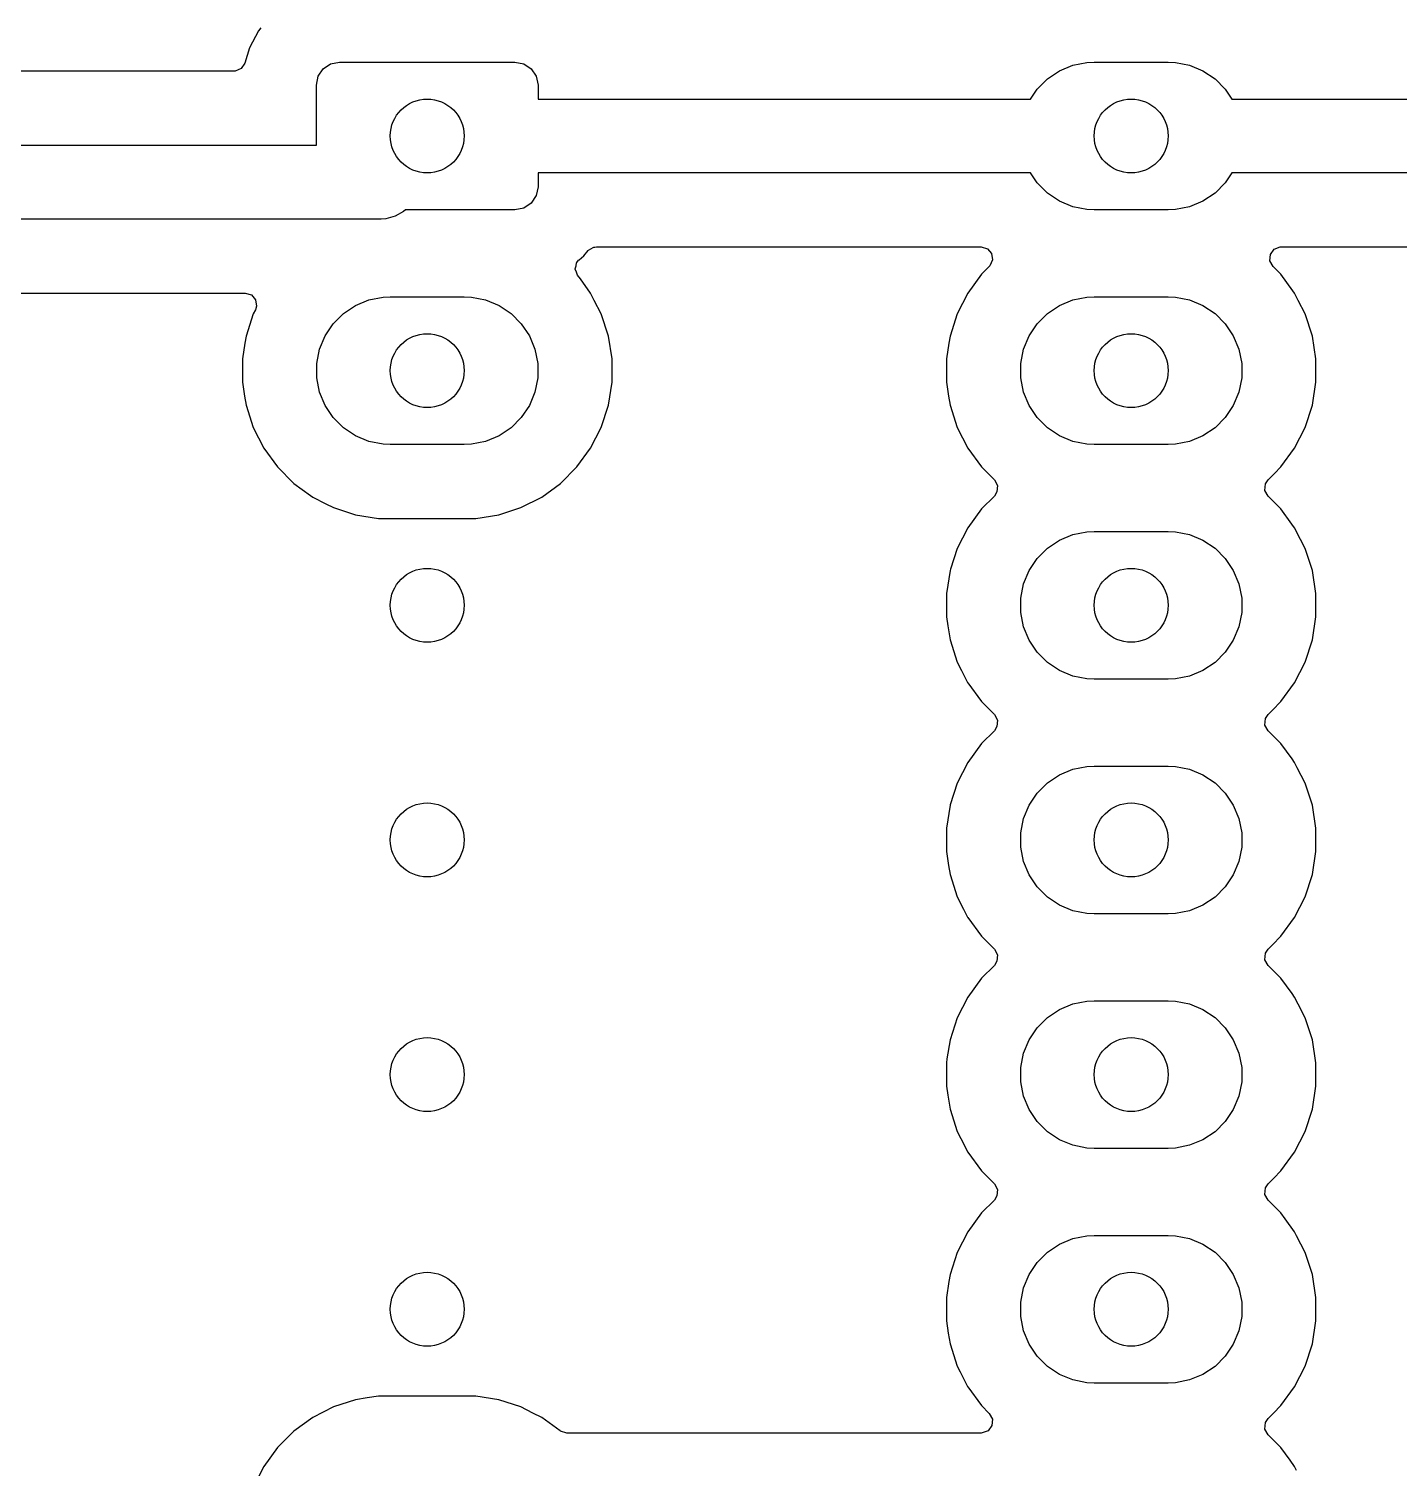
# Model space of a CAD drawing. Extents: x 44.5 to 133, y -119 to -55.5.
# Drawn here: x 59.88 to 74.71, y -101.88 to -86.3 of the extents above; entities that cross this region are included whole.
import ezdxf

# ---------------------------------------------------------------- set-up
doc = ezdxf.new("R2010")
doc.units = 0
doc.layers.add('BLACK', color=7, linetype='CONTINUOUS')

msp = doc.modelspace()

# ---------------------------------------------------------------- linework, layer by layer
at = {"layer": 'BLACK', "linetype": 'CONTINUOUS'}
for p, q in [((62.389863, -86.289982), (62.362315, -86.32355)), ((62.329891, -86.384211), (62.264769, -86.506043)), ((62.362315, -86.32355), (62.329891, -86.384211)), ((62.264769, -86.506043), (62.21458, -86.671495)), ((62.095919, -86.7595), (53.143707, -86.7595)), ((62.11247, -86.75839), (62.095919, -86.7595)), ((62.176282, -86.729934), (62.11247, -86.75839)), ((62.21458, -86.671495), (62.176282, -86.729934)), ((63.00903, -86.814329), (63.063223, -86.733223)), ((63.063223, -86.733223), (63.144329, -86.67903)), ((63.144329, -86.67903), (63.24, -86.66)), ((63.24, -86.66), (65.14, -86.66)), ((65.14, -86.66), (65.235671, -86.67903)), ((65.235671, -86.67903), (65.316777, -86.733223)), ((65.316777, -86.733223), (65.37097, -86.814329)), ((70.902485, -86.841592), (71.032883, -86.754463)), ((71.032883, -86.754463), (71.177772, -86.694448)), ((71.177772, -86.694448), (71.331586, -86.663852)), ((71.331586, -86.663852), (71.41, -86.66)), ((71.41, -86.66), (72.21, -86.66)), ((72.21, -86.66), (72.288414, -86.663852)), ((72.288414, -86.663852), (72.442228, -86.694448)), ((72.442228, -86.694448), (72.587117, -86.754463)), ((72.587117, -86.754463), (72.717515, -86.841592)), ((62.99, -86.91), (63.00903, -86.814329)), ((62.99, -87.56), (62.99, -86.91)), ((65.37097, -86.814329), (65.39, -86.91)), ((65.39, -86.91), (65.39, -87.06)), ((70.791592, -86.952485), (70.902485, -86.841592)), ((72.717515, -86.841592), (72.828408, -86.952485)), ((65.39, -87.06), (69.4083, -87.06)), ((69.4083, -87.06), (70.719753, -87.06)), ((70.719753, -87.06), (70.791592, -86.952485)), ((72.828408, -86.952485), (72.900247, -87.06)), ((72.900247, -87.06), (74.2117, -87.06)), ((74.2117, -87.06), (82.18, -87.06)), ((53.5517, -87.56), (62.99, -87.56)), ((69.4083, -87.86), (65.39, -87.86)), ((65.39, -87.86), (65.39, -88.01)), ((70.719753, -87.86), (69.4083, -87.86)), ((70.791592, -87.967515), (70.719753, -87.86)), ((72.900247, -87.86), (72.828408, -87.967515)), ((74.2117, -87.86), (72.900247, -87.86)), ((82.18, -87.86), (74.2117, -87.86)), ((65.39, -88.01), (65.37097, -88.105671)), ((70.902485, -88.078408), (70.791592, -87.967515)), ((72.828408, -87.967515), (72.717515, -88.078408)), ((65.316777, -88.186777), (65.235671, -88.24097)), ((65.37097, -88.105671), (65.316777, -88.186777)), ((71.032883, -88.165537), (70.902485, -88.078408)), ((71.177772, -88.225552), (71.032883, -88.165537)), ((72.587117, -88.165537), (72.442228, -88.225552)), ((72.717515, -88.078408), (72.587117, -88.165537)), ((63.843074, -88.329552), (63.74221, -88.356578)), ((63.933505, -88.277341), (63.843074, -88.329552)), ((63.953279, -88.26), (63.933505, -88.277341)), ((65.14, -88.26), (63.953279, -88.26)), ((65.235671, -88.24097), (65.14, -88.26)), ((71.331586, -88.256148), (71.177772, -88.225552)), ((71.41, -88.26), (71.331586, -88.256148)), ((72.21, -88.26), (71.41, -88.26)), ((72.288414, -88.256148), (72.21, -88.26)), ((72.442228, -88.225552), (72.288414, -88.256148)), ((63.69, -88.36), (53.5517, -88.36)), ((63.74221, -88.356578), (63.69, -88.36)), ((65.808641, -88.831058), (65.828779, -88.804506)), ((65.828779, -88.804506), (65.833153, -88.800116)), ((65.833153, -88.800116), (65.88641, -88.75641)), ((65.88641, -88.75641), (65.931708, -88.701213)), ((65.931708, -88.701213), (65.935934, -88.696973)), ((65.935934, -88.696973), (65.961533, -88.682935)), ((65.961533, -88.682935), (65.985661, -88.666501)), ((65.985661, -88.666501), (65.993861, -88.665209)), ((65.993861, -88.665209), (65.997198, -88.66338)), ((65.997198, -88.66338), (66.002937, -88.66378)), ((66.002937, -88.66378), (66.023769, -88.6605)), ((66.023769, -88.6605), (69.313819, -88.6605)), ((69.313819, -88.6605), (70.186689, -88.6605)), ((70.186689, -88.6605), (70.253728, -88.680185)), ((70.253728, -88.680185), (70.299483, -88.732989)), ((70.309427, -88.802147), (70.280402, -88.865703)), ((70.299483, -88.732989), (70.309427, -88.802147)), ((73.312145, -88.810858), (73.317129, -88.741166)), ((73.317129, -88.741166), (73.359001, -88.685233)), ((73.359001, -88.685233), (73.424465, -88.660816)), ((73.424465, -88.660816), (73.433311, -88.6605)), ((73.433311, -88.6605), (74.117219, -88.6605)), ((74.117219, -88.6605), (78.421874, -88.6605)), ((65.792816, -88.899112), (65.800517, -88.865992)), ((65.793163, -88.900086), (65.792816, -88.899112)), ((65.792946, -88.901097), (65.793163, -88.900086)), ((65.804873, -88.932904), (65.792946, -88.901097)), ((65.800517, -88.865992), (65.807677, -88.832798)), ((65.816296, -88.964918), (65.804873, -88.932904)), ((65.807677, -88.832798), (65.808455, -88.831856)), ((65.808455, -88.831856), (65.808641, -88.831058)), ((65.847398, -89.007726), (65.816296, -88.964918)), ((70.189201, -88.95735), (70.041132, -89.161151)), ((70.189205, -88.957345), (70.189201, -88.95735)), ((70.27437, -88.872181), (70.189205, -88.957345)), ((70.280402, -88.865703), (70.27437, -88.872181)), ((73.34563, -88.872181), (73.312145, -88.810858)), ((73.430794, -88.957345), (73.34563, -88.872181)), ((73.430798, -88.95735), (73.430794, -88.957345)), ((73.559952, -89.135117), (73.430798, -88.95735)), ((65.95887, -89.161155), (65.847398, -89.007726)), ((53.457219, -89.1605), (62.219114, -89.1605)), ((62.219114, -89.1605), (62.286153, -89.180185)), ((62.286153, -89.180185), (62.331908, -89.232989)), ((62.331908, -89.232989), (62.341852, -89.302147)), ((63.412883, -89.294463), (63.557772, -89.234448)), ((63.557772, -89.234448), (63.711586, -89.203852)), ((63.711586, -89.203852), (63.79, -89.2)), ((63.79, -89.2), (64.59, -89.2)), ((64.59, -89.2), (64.668414, -89.203852)), ((64.668414, -89.203852), (64.822228, -89.234448)), ((64.822228, -89.234448), (64.967117, -89.294463)), ((65.998639, -89.239207), (65.95887, -89.161155)), ((66.073239, -89.385616), (65.998639, -89.239207)), ((70.041132, -89.161151), (69.92676, -89.385616)), ((71.032883, -89.294463), (71.177772, -89.234448)), ((71.177772, -89.234448), (71.331586, -89.203852)), ((71.331586, -89.203852), (71.41, -89.2)), ((71.41, -89.2), (72.21, -89.2)), ((72.21, -89.2), (72.288414, -89.203852)), ((72.288414, -89.203852), (72.442228, -89.234448)), ((72.442228, -89.234448), (72.587117, -89.294463)), ((73.57887, -89.161155), (73.559952, -89.135117)), ((73.618639, -89.239207), (73.57887, -89.161155)), ((73.693239, -89.385616), (73.618639, -89.239207)), ((62.30676, -89.385616), (62.22891, -89.625214)), ((62.329599, -89.340795), (62.30676, -89.385616)), ((62.341852, -89.302147), (62.329599, -89.340795)), ((63.171592, -89.492485), (63.282485, -89.381592)), ((63.282485, -89.381592), (63.412883, -89.294463)), ((64.967117, -89.294463), (65.097515, -89.381592)), ((65.097515, -89.381592), (65.208408, -89.492485)), ((66.073239, -89.385618), (66.073239, -89.385616)), ((66.073241, -89.385621), (66.073239, -89.385618)), ((66.15109, -89.625215), (66.073241, -89.385621)), ((69.92676, -89.385616), (69.84891, -89.625214)), ((70.791592, -89.492485), (70.902485, -89.381592)), ((70.902485, -89.381592), (71.032883, -89.294463)), ((72.587117, -89.294463), (72.717515, -89.381592)), ((72.717515, -89.381592), (72.828408, -89.492485)), ((73.693239, -89.385618), (73.693239, -89.385616)), ((73.693241, -89.385621), (73.693239, -89.385618)), ((73.77109, -89.625215), (73.693241, -89.385621)), ((63.084463, -89.622883), (63.171592, -89.492485)), ((65.208408, -89.492485), (65.295537, -89.622883)), ((70.704463, -89.622883), (70.791592, -89.492485)), ((72.828408, -89.492485), (72.915537, -89.622883)), ((62.216421, -89.704066), (62.1895, -89.874038)), ((62.22891, -89.625214), (62.216421, -89.704066)), ((63.024448, -89.767772), (63.084463, -89.622883)), ((65.295537, -89.622883), (65.355552, -89.767772)), ((66.1905, -89.874038), (66.15109, -89.625215)), ((69.836421, -89.704066), (69.8095, -89.874038)), ((69.84891, -89.625214), (69.836421, -89.704066)), ((70.644448, -89.767772), (70.704463, -89.622883)), ((72.915537, -89.622883), (72.975552, -89.767772)), ((73.8105, -89.874038), (73.77109, -89.625215)), ((62.1895, -89.874038), (62.1895, -90.125962)), ((62.993852, -89.921586), (63.024448, -89.767772)), ((65.355552, -89.767772), (65.386148, -89.921586)), ((66.1905, -90.125962), (66.1905, -89.874038)), ((69.8095, -89.874038), (69.8095, -90.125962)), ((70.613852, -89.921586), (70.644448, -89.767772)), ((72.975552, -89.767772), (73.006148, -89.921586)), ((73.8105, -90.125962), (73.8105, -89.874038)), ((62.993852, -90.078414), (62.993852, -89.921586)), ((65.386148, -89.921586), (65.386148, -90.078414)), ((70.613852, -90.078414), (70.613852, -89.921586)), ((73.006148, -89.921586), (73.006148, -90.078414)), ((62.1895, -90.125962), (62.21353, -90.277681)), ((63.024448, -90.232228), (62.993852, -90.078414)), ((65.386148, -90.078414), (65.355552, -90.232228)), ((66.15109, -90.374785), (66.1905, -90.125962)), ((69.8095, -90.125962), (69.83353, -90.277681)), ((70.644448, -90.232228), (70.613852, -90.078414)), ((73.006148, -90.078414), (72.975552, -90.232228)), ((73.77109, -90.374785), (73.8105, -90.125962)), ((62.21353, -90.277681), (62.22891, -90.374785)), ((63.084463, -90.377117), (63.024448, -90.232228)), ((65.355552, -90.232228), (65.295537, -90.377117)), ((69.83353, -90.277681), (69.84891, -90.374785)), ((70.704463, -90.377117), (70.644448, -90.232228)), ((72.975552, -90.232228), (72.915537, -90.377117)), ((62.22891, -90.374785), (62.30676, -90.614383)), ((63.171592, -90.507515), (63.084463, -90.377117)), ((63.282485, -90.618408), (63.171592, -90.507515)), ((65.208408, -90.507515), (65.097515, -90.618408)), ((65.295537, -90.377117), (65.208408, -90.507515)), ((66.073241, -90.614379), (66.15109, -90.374785)), ((69.84891, -90.374785), (69.92676, -90.614383)), ((70.791592, -90.507515), (70.704463, -90.377117)), ((70.902485, -90.618408), (70.791592, -90.507515)), ((72.828408, -90.507515), (72.717515, -90.618408)), ((72.915537, -90.377117), (72.828408, -90.507515)), ((73.693241, -90.614379), (73.77109, -90.374785)), ((62.30676, -90.614383), (62.421132, -90.838848)), ((63.412883, -90.705537), (63.282485, -90.618408)), ((65.097515, -90.618408), (64.967117, -90.705537)), ((65.95887, -90.838845), (66.073241, -90.614379)), ((69.92676, -90.614383), (70.041132, -90.838848)), ((71.032883, -90.705537), (70.902485, -90.618408)), ((72.717515, -90.618408), (72.587117, -90.705537)), ((73.57887, -90.838845), (73.693241, -90.614379)), ((63.557772, -90.765552), (63.412883, -90.705537)), ((63.711586, -90.796148), (63.557772, -90.765552)), ((63.79, -90.8), (63.711586, -90.796148)), ((64.59, -90.8), (63.79, -90.8)), ((64.668414, -90.796148), (64.59, -90.8)), ((64.822228, -90.765552), (64.668414, -90.796148)), ((64.967117, -90.705537), (64.822228, -90.765552)), ((71.177772, -90.765552), (71.032883, -90.705537)), ((71.331586, -90.796148), (71.177772, -90.765552)), ((71.41, -90.8), (71.331586, -90.796148)), ((72.21, -90.8), (71.41, -90.8)), ((72.288414, -90.796148), (72.21, -90.8)), ((72.442228, -90.765552), (72.288414, -90.796148)), ((72.587117, -90.705537), (72.442228, -90.765552)), ((62.421132, -90.838848), (62.569201, -91.042649)), ((65.810793, -91.042656), (65.95887, -90.838845)), ((70.041132, -90.838848), (70.189201, -91.042649)), ((73.430793, -91.042656), (73.57887, -90.838845)), ((62.569201, -91.042649), (62.569205, -91.042654)), ((62.569205, -91.042654), (62.747345, -91.220794)), ((65.632656, -91.220793), (65.810793, -91.042656)), ((70.189201, -91.042649), (70.189205, -91.042654)), ((70.189205, -91.042654), (70.32887, -91.182319)), ((73.29113, -91.182319), (73.360904, -91.112545)), ((73.360904, -91.112545), (73.430793, -91.042656)), ((62.747345, -91.220794), (62.74735, -91.220798)), ((62.74735, -91.220798), (62.925117, -91.349952)), ((65.428845, -91.36887), (65.632656, -91.220793)), ((70.32887, -91.182319), (70.362355, -91.243642)), ((70.362355, -91.243642), (70.357371, -91.313334)), ((73.257645, -91.296358), (73.262629, -91.226666)), ((73.29113, -91.357681), (73.257645, -91.296358)), ((73.262629, -91.226666), (73.29113, -91.182319)), ((62.925117, -91.349952), (62.951155, -91.36887)), ((62.951155, -91.36887), (63.094184, -91.441747)), ((63.094184, -91.441747), (63.175616, -91.483239)), ((65.204379, -91.483241), (65.428845, -91.36887)), ((70.32887, -91.357681), (70.189205, -91.497345)), ((70.357371, -91.313334), (70.32887, -91.357681)), ((73.430794, -91.497345), (73.29113, -91.357681)), ((63.175616, -91.483239), (63.175618, -91.483239)), ((63.175618, -91.483239), (63.175621, -91.483241)), ((63.175621, -91.483241), (63.415215, -91.56109)), ((63.415215, -91.56109), (63.664038, -91.6005)), ((63.664038, -91.6005), (63.664039, -91.6005)), ((63.664039, -91.6005), (64.715961, -91.6005)), ((64.715961, -91.6005), (64.715962, -91.6005)), ((64.715962, -91.6005), (64.964785, -91.56109)), ((64.964785, -91.56109), (65.204379, -91.483241)), ((70.189201, -91.49735), (70.041132, -91.701151)), ((70.189205, -91.497345), (70.189201, -91.49735)), ((73.430798, -91.49735), (73.430794, -91.497345)), ((73.550316, -91.661854), (73.430798, -91.49735)), ((70.041132, -91.701151), (69.92676, -91.925616)), ((71.177772, -91.774448), (71.331586, -91.743852)), ((71.331586, -91.743852), (71.41, -91.74)), ((71.41, -91.74), (72.21, -91.74)), ((72.21, -91.74), (72.288414, -91.743852)), ((72.288414, -91.743852), (72.442228, -91.774448)), ((73.57887, -91.701155), (73.550316, -91.661854)), ((73.64404, -91.829059), (73.57887, -91.701155)), ((69.92676, -91.925616), (69.853758, -92.150293)), ((70.791592, -92.032485), (70.902485, -91.921592)), ((70.902485, -91.921592), (71.032883, -91.834463)), ((71.032883, -91.834463), (71.177772, -91.774448)), ((72.442228, -91.774448), (72.587117, -91.834463)), ((72.587117, -91.834463), (72.717515, -91.921592)), ((72.717515, -91.921592), (72.828408, -92.032485)), ((73.693239, -91.925616), (73.64404, -91.829059)), ((73.693239, -91.925618), (73.693239, -91.925616)), ((73.693241, -91.925621), (73.693239, -91.925618)), ((73.77109, -92.165215), (73.693241, -91.925621)), ((70.704463, -92.162883), (70.791592, -92.032485)), ((72.828408, -92.032485), (72.915537, -92.162883)), ((69.84891, -92.165215), (69.8095, -92.414038)), ((69.853758, -92.150293), (69.84891, -92.165215)), ((70.644448, -92.307772), (70.704463, -92.162883)), ((72.915537, -92.162883), (72.975552, -92.307772)), ((73.8105, -92.414038), (73.77109, -92.165215)), ((70.613852, -92.461586), (70.644448, -92.307772)), ((72.975552, -92.307772), (73.006148, -92.461586)), ((69.8095, -92.414038), (69.8095, -92.665962)), ((70.613852, -92.618414), (70.613852, -92.461586)), ((73.006148, -92.461586), (73.006148, -92.618414)), ((73.8105, -92.665962), (73.8105, -92.414038)), ((69.8095, -92.665962), (69.824898, -92.763181)), ((70.644448, -92.772228), (70.613852, -92.618414)), ((73.006148, -92.618414), (72.975552, -92.772228)), ((73.77109, -92.914785), (73.8105, -92.665962)), ((69.824898, -92.763181), (69.84891, -92.914785)), ((70.704463, -92.917117), (70.644448, -92.772228)), ((72.975552, -92.772228), (72.915537, -92.917117)), ((69.84891, -92.914785), (69.92676, -93.154383)), ((70.791592, -93.047515), (70.704463, -92.917117)), ((72.915537, -92.917117), (72.828408, -93.047515)), ((73.693241, -93.154379), (73.77109, -92.914785)), ((69.92676, -93.154383), (69.973153, -93.245433)), ((70.902485, -93.158408), (70.791592, -93.047515)), ((71.032883, -93.245537), (70.902485, -93.158408)), ((72.717515, -93.158408), (72.587117, -93.245537)), ((72.828408, -93.047515), (72.717515, -93.158408)), ((73.57887, -93.378845), (73.693241, -93.154379)), ((69.973153, -93.245433), (70.039061, -93.374785)), ((71.177772, -93.305552), (71.032883, -93.245537)), ((71.331586, -93.336148), (71.177772, -93.305552)), ((72.442228, -93.305552), (72.288414, -93.336148)), ((72.587117, -93.245537), (72.442228, -93.305552)), ((70.039061, -93.374785), (70.041132, -93.378848)), ((70.041132, -93.378848), (70.189201, -93.582649)), ((71.41, -93.34), (71.331586, -93.336148)), ((72.21, -93.34), (71.41, -93.34)), ((72.288414, -93.336148), (72.21, -93.34)), ((73.430793, -93.582656), (73.57887, -93.378845)), ((70.189201, -93.582649), (70.189205, -93.582654)), ((70.189205, -93.582654), (70.32887, -93.722319)), ((73.339877, -93.673572), (73.430793, -93.582656)), ((70.32887, -93.722319), (70.362355, -93.783642)), ((70.362355, -93.783642), (70.357371, -93.853334)), ((73.257645, -93.836358), (73.262629, -93.766666)), ((73.262629, -93.766666), (73.29113, -93.722319)), ((73.29113, -93.722319), (73.339877, -93.673572)), ((70.32887, -93.897681), (70.189205, -94.037345)), ((70.357371, -93.853334), (70.32887, -93.897681)), ((73.29113, -93.897681), (73.257645, -93.836358)), ((73.430794, -94.037345), (73.29113, -93.897681)), ((70.189201, -94.03735), (70.041132, -94.241151)), ((70.189205, -94.037345), (70.189201, -94.03735)), ((73.430798, -94.03735), (73.430794, -94.037345)), ((73.551392, -94.203334), (73.430798, -94.03735)), ((70.041132, -94.241151), (69.92676, -94.465616)), ((73.57887, -94.241155), (73.551392, -94.203334)), ((73.608308, -94.298931), (73.57887, -94.241155)), ((70.902485, -94.461592), (71.032883, -94.374463)), ((71.032883, -94.374463), (71.177772, -94.314448)), ((71.177772, -94.314448), (71.331586, -94.283852)), ((71.331586, -94.283852), (71.41, -94.28)), ((71.41, -94.28), (72.21, -94.28)), ((72.21, -94.28), (72.288414, -94.283852)), ((72.288414, -94.283852), (72.442228, -94.314448)), ((72.442228, -94.314448), (72.587117, -94.374463)), ((72.587117, -94.374463), (72.717515, -94.461592)), ((73.693239, -94.465616), (73.608308, -94.298931)), ((69.92676, -94.465616), (69.85023, -94.701151)), ((70.704463, -94.702883), (70.791592, -94.572485)), ((70.791592, -94.572485), (70.902485, -94.461592)), ((72.717515, -94.461592), (72.828408, -94.572485)), ((72.828408, -94.572485), (72.915537, -94.702883)), ((73.693239, -94.465618), (73.693239, -94.465616)), ((73.693241, -94.465621), (73.693239, -94.465618)), ((73.77109, -94.705215), (73.693241, -94.465621)), ((69.84891, -94.705215), (69.8095, -94.954038)), ((69.85023, -94.701151), (69.84891, -94.705215)), ((70.644448, -94.847772), (70.704463, -94.702883)), ((72.915537, -94.702883), (72.975552, -94.847772)), ((73.8105, -94.954038), (73.77109, -94.705215)), ((70.613852, -95.001586), (70.644448, -94.847772)), ((72.975552, -94.847772), (73.006148, -95.001586)), ((69.8095, -94.954038), (69.8095, -95.205962)), ((70.613852, -95.158414), (70.613852, -95.001586)), ((73.006148, -95.001586), (73.006148, -95.158414)), ((73.8105, -95.205962), (73.8105, -94.954038)), ((70.644448, -95.312228), (70.613852, -95.158414)), ((73.006148, -95.158414), (72.975552, -95.312228)), ((69.8095, -95.205962), (69.83353, -95.357681)), ((70.704463, -95.457117), (70.644448, -95.312228)), ((72.975552, -95.312228), (72.915537, -95.457117)), ((73.77109, -95.454785), (73.8105, -95.205962)), ((69.83353, -95.357681), (69.84891, -95.454785)), ((69.84891, -95.454785), (69.92676, -95.694383)), ((70.791592, -95.587515), (70.704463, -95.457117)), ((72.915537, -95.457117), (72.828408, -95.587515)), ((73.693241, -95.694379), (73.77109, -95.454785)), ((70.902485, -95.698408), (70.791592, -95.587515)), ((72.828408, -95.587515), (72.717515, -95.698408)), ((69.92676, -95.694383), (69.994922, -95.828156)), ((71.032883, -95.785537), (70.902485, -95.698408)), ((71.177772, -95.845552), (71.032883, -95.785537)), ((72.587117, -95.785537), (72.442228, -95.845552)), ((72.717515, -95.698408), (72.587117, -95.785537)), ((73.57887, -95.918845), (73.693241, -95.694379)), ((69.994922, -95.828156), (70.039061, -95.914785)), ((70.039061, -95.914785), (70.041132, -95.918848)), ((70.041132, -95.918848), (70.189201, -96.122649)), ((71.331586, -95.876148), (71.177772, -95.845552)), ((71.41, -95.88), (71.331586, -95.876148)), ((72.21, -95.88), (71.41, -95.88)), ((72.288414, -95.876148), (72.21, -95.88)), ((72.442228, -95.845552), (72.288414, -95.876148)), ((73.430793, -96.122656), (73.57887, -95.918845)), ((70.189201, -96.122649), (70.189205, -96.122654)), ((70.189205, -96.122654), (70.32887, -96.262319)), ((73.339877, -96.213572), (73.430793, -96.122656)), ((70.32887, -96.262319), (70.362355, -96.323642)), ((73.262629, -96.306666), (73.29113, -96.262319)), ((73.29113, -96.262319), (73.339877, -96.213572)), ((70.32887, -96.437681), (70.189205, -96.577345)), ((70.357371, -96.393334), (70.32887, -96.437681)), ((70.362355, -96.323642), (70.357371, -96.393334)), ((73.257645, -96.376358), (73.262629, -96.306666)), ((73.29113, -96.437681), (73.257645, -96.376358)), ((73.430794, -96.577345), (73.29113, -96.437681)), ((70.189201, -96.57735), (70.041132, -96.781151)), ((70.189205, -96.577345), (70.189201, -96.57735)), ((73.430798, -96.57735), (73.430794, -96.577345)), ((73.551392, -96.743334), (73.430798, -96.57735)), ((73.57887, -96.781155), (73.551392, -96.743334)), ((70.041132, -96.781151), (69.92676, -97.005616)), ((71.032883, -96.914463), (71.177772, -96.854448)), ((71.177772, -96.854448), (71.331586, -96.823852)), ((71.331586, -96.823852), (71.41, -96.82)), ((71.41, -96.82), (72.21, -96.82)), ((72.21, -96.82), (72.288414, -96.823852)), ((72.288414, -96.823852), (72.442228, -96.854448)), ((72.442228, -96.854448), (72.587117, -96.914463)), ((73.618639, -96.859207), (73.57887, -96.781155)), ((73.693239, -97.005616), (73.618639, -96.859207)), ((69.92676, -97.005616), (69.84891, -97.245214)), ((70.791592, -97.112485), (70.902485, -97.001592)), ((70.902485, -97.001592), (71.032883, -96.914463)), ((72.587117, -96.914463), (72.717515, -97.001592)), ((72.717515, -97.001592), (72.828408, -97.112485)), ((73.693239, -97.005618), (73.693239, -97.005616)), ((73.693241, -97.005621), (73.693239, -97.005618)), ((73.77109, -97.245215), (73.693241, -97.005621)), ((70.704463, -97.242883), (70.791592, -97.112485)), ((72.828408, -97.112485), (72.915537, -97.242883)), ((69.84891, -97.245214), (69.816348, -97.4508)), ((70.644448, -97.387772), (70.704463, -97.242883)), ((72.915537, -97.242883), (72.975552, -97.387772)), ((73.8105, -97.494038), (73.77109, -97.245215)), ((69.816348, -97.4508), (69.8095, -97.494038)), ((69.8095, -97.494038), (69.8095, -97.745962)), ((70.613852, -97.541586), (70.644448, -97.387772)), ((72.975552, -97.387772), (73.006148, -97.541586)), ((73.8105, -97.745962), (73.8105, -97.494038)), ((70.613852, -97.698414), (70.613852, -97.541586)), ((73.006148, -97.541586), (73.006148, -97.698414)), ((69.8095, -97.745962), (69.824898, -97.843181)), ((69.824898, -97.843181), (69.84891, -97.994785)), ((70.644448, -97.852228), (70.613852, -97.698414)), ((73.006148, -97.698414), (72.975552, -97.852228)), ((73.77109, -97.994785), (73.8105, -97.745962)), ((69.84891, -97.994785), (69.92676, -98.234383)), ((70.704463, -97.997117), (70.644448, -97.852228)), ((70.791592, -98.127515), (70.704463, -97.997117)), ((72.915537, -97.997117), (72.828408, -98.127515)), ((72.975552, -97.852228), (72.915537, -97.997117)), ((73.693241, -98.234379), (73.77109, -97.994785)), ((70.902485, -98.238408), (70.791592, -98.127515)), ((72.828408, -98.127515), (72.717515, -98.238408)), ((69.92676, -98.234383), (70.005413, -98.388747)), ((71.032883, -98.325537), (70.902485, -98.238408)), ((72.717515, -98.238408), (72.587117, -98.325537)), ((73.57887, -98.458845), (73.693241, -98.234379)), ((70.005413, -98.388747), (70.039061, -98.454785)), ((70.039061, -98.454785), (70.041132, -98.458848)), ((70.041132, -98.458848), (70.189201, -98.662649)), ((71.177772, -98.385552), (71.032883, -98.325537)), ((71.331586, -98.416148), (71.177772, -98.385552)), ((71.41, -98.42), (71.331586, -98.416148)), ((72.21, -98.42), (71.41, -98.42)), ((72.288414, -98.416148), (72.21, -98.42)), ((72.442228, -98.385552), (72.288414, -98.416148)), ((72.587117, -98.325537), (72.442228, -98.385552)), ((73.430793, -98.662656), (73.57887, -98.458845)), ((70.189201, -98.662649), (70.189205, -98.662654)), ((70.189205, -98.662654), (70.32887, -98.802319)), ((73.29113, -98.802319), (73.352821, -98.740628)), ((73.352821, -98.740628), (73.430793, -98.662656)), ((70.32887, -98.802319), (70.362355, -98.863642)), ((70.357371, -98.933334), (70.32887, -98.977681)), ((70.362355, -98.863642), (70.357371, -98.933334)), ((73.257645, -98.916358), (73.262629, -98.846666)), ((73.29113, -98.977681), (73.257645, -98.916358)), ((73.262629, -98.846666), (73.29113, -98.802319)), ((70.32887, -98.977681), (70.189205, -99.117345)), ((73.430794, -99.117345), (73.29113, -98.977681)), ((70.189201, -99.11735), (70.041132, -99.321151)), ((70.189205, -99.117345), (70.189201, -99.11735)), ((73.430798, -99.11735), (73.430794, -99.117345)), ((73.477107, -99.18109), (73.430798, -99.11735)), ((73.57887, -99.321155), (73.477107, -99.18109)), ((70.041132, -99.321151), (69.92676, -99.545616)), ((71.032883, -99.454463), (71.177772, -99.394448)), ((71.177772, -99.394448), (71.331586, -99.363852)), ((71.331586, -99.363852), (71.41, -99.36)), ((71.41, -99.36), (72.21, -99.36)), ((72.21, -99.36), (72.288414, -99.363852)), ((72.288414, -99.363852), (72.442228, -99.394448)), ((72.442228, -99.394448), (72.587117, -99.454463)), ((73.600518, -99.363642), (73.57887, -99.321155)), ((73.693239, -99.545616), (73.600518, -99.363642)), ((69.92676, -99.545616), (69.84891, -99.785214)), ((70.791592, -99.652485), (70.902485, -99.541592)), ((70.902485, -99.541592), (71.032883, -99.454463)), ((72.587117, -99.454463), (72.717515, -99.541592)), ((72.717515, -99.541592), (72.828408, -99.652485)), ((73.693239, -99.545618), (73.693239, -99.545616)), ((73.693241, -99.545621), (73.693239, -99.545618)), ((73.77109, -99.785215), (73.693241, -99.545621)), ((70.704463, -99.782883), (70.791592, -99.652485)), ((72.828408, -99.652485), (72.915537, -99.782883)), ((69.837075, -99.85994), (69.8095, -100.034038)), ((69.84891, -99.785214), (69.837075, -99.85994)), ((70.644448, -99.927772), (70.704463, -99.782883)), ((72.915537, -99.782883), (72.975552, -99.927772)), ((73.8105, -100.034038), (73.77109, -99.785215)), ((70.613852, -100.081586), (70.644448, -99.927772)), ((72.975552, -99.927772), (73.006148, -100.081586)), ((69.8095, -100.034038), (69.8095, -100.285962)), ((70.613852, -100.238414), (70.613852, -100.081586)), ((73.006148, -100.081586), (73.006148, -100.238414)), ((73.8105, -100.285962), (73.8105, -100.034038)), ((69.8095, -100.285962), (69.830651, -100.4195)), ((70.644448, -100.392228), (70.613852, -100.238414)), ((73.006148, -100.238414), (72.975552, -100.392228)), ((73.77109, -100.534785), (73.8105, -100.285962)), ((69.830651, -100.4195), (69.84891, -100.534785)), ((70.704463, -100.537117), (70.644448, -100.392228)), ((72.975552, -100.392228), (72.915537, -100.537117)), ((69.84891, -100.534785), (69.92676, -100.774383)), ((70.791592, -100.667515), (70.704463, -100.537117)), ((72.915537, -100.537117), (72.828408, -100.667515)), ((73.693241, -100.774379), (73.77109, -100.534785)), ((69.92676, -100.774383), (69.959137, -100.837925)), ((70.902485, -100.778408), (70.791592, -100.667515)), ((71.032883, -100.865537), (70.902485, -100.778408)), ((72.717515, -100.778408), (72.587117, -100.865537)), ((72.828408, -100.667515), (72.717515, -100.778408)), ((73.57887, -100.998845), (73.693241, -100.774379)), ((69.959137, -100.837925), (70.039061, -100.994785)), ((71.177772, -100.925552), (71.032883, -100.865537)), ((71.331586, -100.956148), (71.177772, -100.925552)), ((71.41, -100.96), (71.331586, -100.956148)), ((72.21, -100.96), (71.41, -100.96)), ((72.288414, -100.956148), (72.21, -100.96)), ((72.442228, -100.925552), (72.288414, -100.956148)), ((72.587117, -100.865537), (72.442228, -100.925552)), ((63.539626, -101.119205), (63.415214, -101.13891)), ((63.664038, -101.0995), (63.539626, -101.119205)), ((64.715962, -101.0995), (63.664038, -101.0995)), ((64.964785, -101.13891), (64.715962, -101.0995)), ((70.039061, -100.994785), (70.041132, -100.998848)), ((70.041132, -100.998848), (70.189201, -101.202649)), ((73.430793, -101.202656), (73.57887, -100.998845)), ((63.175616, -101.21676), (62.951151, -101.331132)), ((63.415214, -101.13891), (63.175616, -101.21676)), ((65.204383, -101.21676), (64.964785, -101.13891)), ((65.334349, -101.282982), (65.204383, -101.21676)), ((70.189201, -101.202649), (70.189205, -101.202654)), ((70.189205, -101.202654), (70.27437, -101.287819)), ((73.350467, -101.282982), (73.430793, -101.202656)), ((62.951151, -101.331132), (62.74735, -101.479201)), ((65.428845, -101.33113), (65.334349, -101.282982)), ((65.428847, -101.331131), (65.428845, -101.33113)), ((65.428848, -101.331132), (65.428847, -101.331131)), ((65.627993, -101.475818), (65.428848, -101.331132)), ((70.302871, -101.418834), (70.260999, -101.474767)), ((70.27437, -101.287819), (70.307855, -101.349142)), ((70.307855, -101.349142), (70.302871, -101.418834)), ((73.257645, -101.456358), (73.262629, -101.386666)), ((73.262629, -101.386666), (73.29113, -101.342319)), ((73.29113, -101.342319), (73.350467, -101.282982)), ((62.747345, -101.479205), (62.569205, -101.657345)), ((62.74735, -101.479201), (62.747345, -101.479205)), ((65.633839, -101.479815), (65.627993, -101.475818)), ((65.700878, -101.4995), (65.633839, -101.479815)), ((70.186689, -101.4995), (65.700878, -101.4995)), ((70.195535, -101.499184), (70.186689, -101.4995)), ((70.260999, -101.474767), (70.195535, -101.499184)), ((73.29113, -101.517681), (73.257645, -101.456358)), ((73.430794, -101.657345), (73.29113, -101.517681)), ((62.569201, -101.65735), (62.421132, -101.861151)), ((62.569205, -101.657345), (62.569201, -101.65735)), ((73.430798, -101.65735), (73.430794, -101.657345)), ((73.530295, -101.794297), (73.430798, -101.65735)), ((62.421132, -101.861151), (62.30676, -102.085616)), ((73.57887, -101.861155), (73.530295, -101.794297)), ((73.600518, -101.903642), (73.57887, -101.861155))]:
    msp.add_line(p, q, dxfattribs=at)
at = {"layer": 'BLACK'}
for centre in [(64.19, -87.46), (71.81, -87.46), (64.19, -90), (71.81, -90), (64.19, -92.54), (71.81, -92.54), (64.19, -95.08), (71.81, -95.08), (64.19, -97.62), (71.81, -97.62), (64.19, -100.16), (71.81, -100.16)]:
    msp.add_circle(centre, 0.4, dxfattribs=at)
at = {"layer": 'WHITE'}
for centre in [(64.19, -87.46), (71.81, -87.46), (64.19, -90), (71.81, -90), (64.19, -92.54), (71.81, -92.54), (64.19, -95.08), (71.81, -95.08), (64.19, -97.62), (71.81, -97.62), (64.19, -100.16), (71.81, -100.16)]:
    msp.add_circle(centre, 0.4, dxfattribs=at)

doc.saveas('drawing.dxf')
